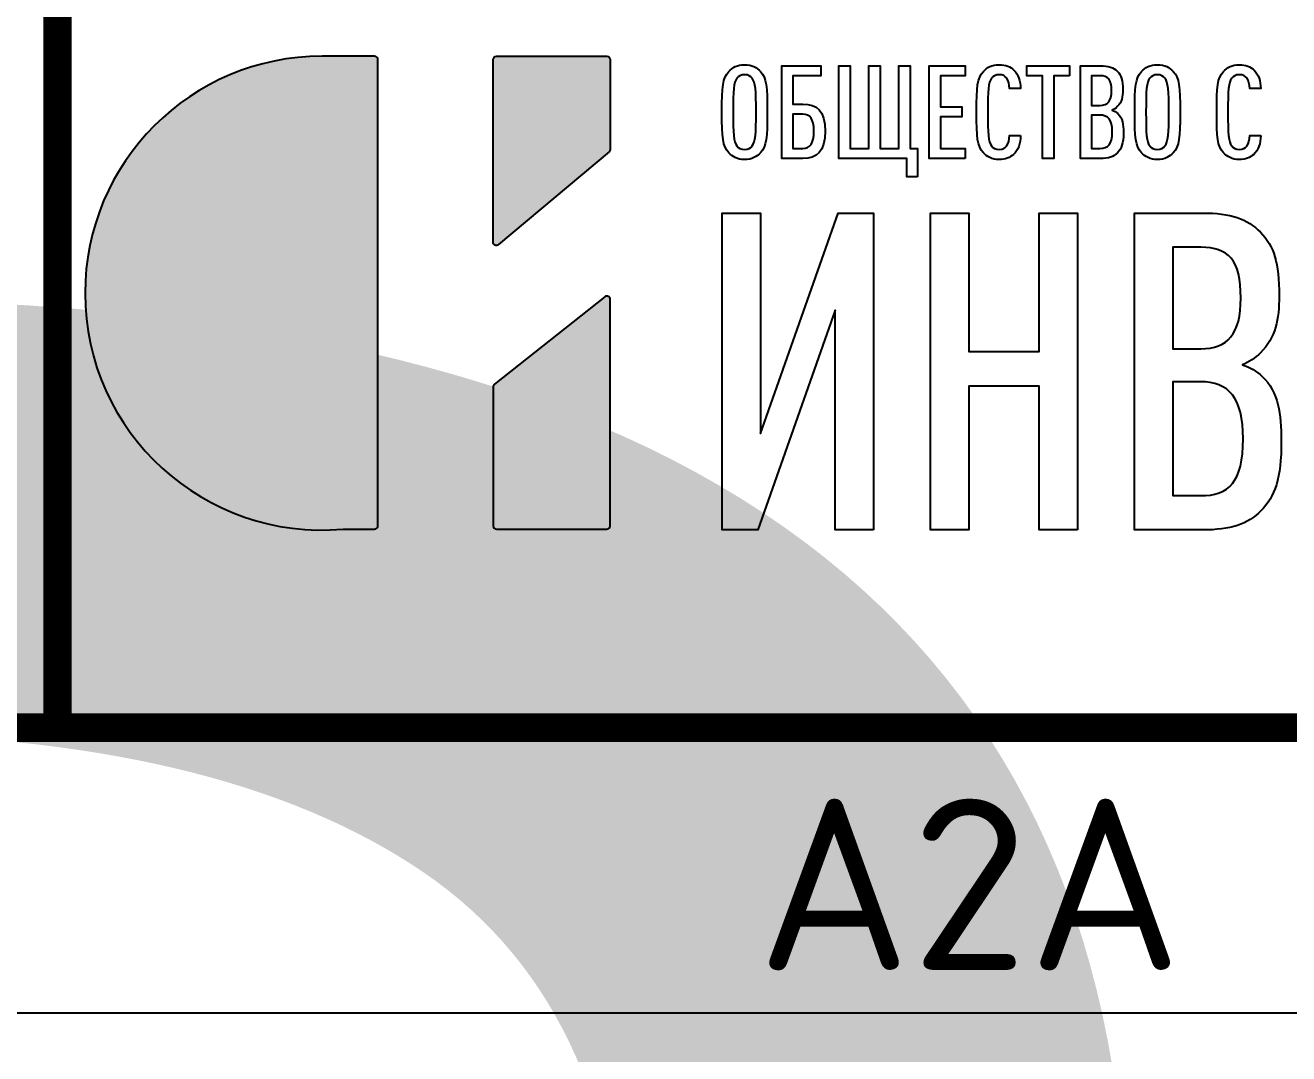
# Model space of a CAD drawing. Header units: millimetres. Extents: x 1990 to 8783, y 397 to 3825.
# Drawn here: x 4046.46 to 4068.59, y 2339.12 to 2357.14 of the extents above; entities that cross this region are included whole.
import ezdxf
from ezdxf.enums import TextEntityAlignment as Align

# ---------------------------------------------------------------- set-up
doc = ezdxf.new("R2018")
doc.units = ezdxf.units.MM
doc.layers.add('layer 1', color=7, linetype='Continuous')
doc.layers.add('Форматы', color=7, linetype='Continuous')
doc.styles.add('-ISOCPEUR-', font='isocpeur.ttf')
doc.styles.get("Standard").update_dxf_attribs({"font": 'arial.ttf'})

# ---------------------------------------------------------------- blocks, each defined once
blk = doc.blocks.new('Лого')
h = blk.add_hatch(color=151)
h.set_gradient(color1=(158, 191, 227), color2=(46, 54, 92), tint=1, name='HEMISPHERICAL')
edge = h.paths.add_edge_path()
edge.add_spline(control_points=[(0.349, 0.4943), (-0.1909, 0.4468), (-0.6571, 0.8707), (-0.6571, 1.4146), (-0.6571, 1.4146), (-0.6571, 1.9249), (-0.2434, 2.3386), (0.2669, 2.3386), (0.2669, 2.3386), (0.2669, 2.3386), (0.4714, 2.3386), (0.4714, 2.3386), (0.4714, 2.3386), (0.4787, 2.3386), (0.4846, 2.3327), (0.4846, 2.3254), (0.4846, 2.3254), (0.4846, 2.3254), (0.4846, 0.5075), (0.4846, 0.5075), (0.4846, 0.5075), (0.4846, 0.5003), (0.4787, 0.4943), (0.4714, 0.4943), (0.4714, 0.4943), (0.4714, 0.4943), (0.3502, 0.4943), (0.3502, 0.4943), (0.3502, 0.4943), (0.3497, 0.4943), (0.3494, 0.4943), (0.349, 0.4943)], knot_values=[0, 0, 0, 0, 0.111111, 0.111111, 0.111111, 0.111121, 0.222222, 0.222222, 0.222222, 0.222232, 0.333333, 0.333333, 0.333333, 0.333344, 0.444444, 0.444444, 0.444444, 0.444455, 0.555556, 0.555556, 0.555556, 0.555566, 0.666667, 0.666667, 0.666667, 0.666677, 0.777778, 0.777778, 0.777778, 0.777788, 1, 1, 1, 1], degree=3, periodic=0)
edge = h.paths.add_edge_path()
edge.add_spline(control_points=[(0.9551, 1.604), (0.9551, 1.604), (1.3853, 1.966), (1.3853, 1.966), (1.3853, 1.966), (1.3884, 1.9686), (1.39, 1.972), (1.39, 1.9761), (1.39, 1.9761), (1.39, 1.9761), (1.39, 2.3254), (1.39, 2.3254), (1.39, 2.3254), (1.39, 2.3327), (1.3841, 2.3386), (1.3768, 2.3386), (1.3768, 2.3386), (1.3768, 2.3386), (0.9466, 2.3386), (0.9466, 2.3386), (0.9466, 2.3386), (0.9393, 2.3386), (0.9334, 2.3327), (0.9334, 2.3254), (0.9334, 2.3254), (0.9334, 2.3254), (0.9334, 1.6141), (0.9334, 1.6141), (0.9334, 1.6141), (0.9334, 1.6089), (0.9363, 1.6044), (0.941, 1.6021), (0.941, 1.6021), (0.9458, 1.5999), (0.9511, 1.6006), (0.9551, 1.604)], knot_values=[0, 0, 0, 0, 0.1, 0.1, 0.1, 0.10001, 0.2, 0.2, 0.2, 0.20001, 0.3, 0.3, 0.3, 0.30001, 0.4, 0.4, 0.4, 0.40001, 0.5, 0.5, 0.5, 0.50001, 0.6, 0.6, 0.6, 0.60001, 0.7, 0.7, 0.7, 0.70001, 0.8, 0.8, 0.8, 0.80001, 1, 1, 1, 1], degree=3, periodic=0)
edge = h.paths.add_edge_path()
edge.add_spline(control_points=[(0.9384, 1.0593), (0.9384, 1.0593), (1.3686, 1.4007), (1.3686, 1.4007), (1.3686, 1.4007), (1.3727, 1.4039), (1.3779, 1.4045), (1.3826, 1.4023), (1.3826, 1.4023), (1.3873, 1.4), (1.39, 1.3956), (1.39, 1.3904), (1.39, 1.3904), (1.39, 1.3904), (1.39, 0.5075), (1.39, 0.5075), (1.39, 0.5075), (1.39, 0.5003), (1.3841, 0.4943), (1.3768, 0.4943), (1.3768, 0.4943), (1.3768, 0.4943), (0.9466, 0.4943), (0.9466, 0.4943), (0.9466, 0.4943), (0.9393, 0.4943), (0.9334, 0.5003), (0.9334, 0.5075), (0.9334, 0.5075), (0.9334, 0.5075), (0.9334, 1.049), (0.9334, 1.049), (0.9334, 1.049), (0.9334, 1.0531), (0.9351, 1.0567), (0.9384, 1.0593)], knot_values=[0, 0, 0, 0, 0.1, 0.1, 0.1, 0.10001, 0.2, 0.2, 0.2, 0.20001, 0.3, 0.3, 0.3, 0.30001, 0.4, 0.4, 0.4, 0.40001, 0.5, 0.5, 0.5, 0.50001, 0.6, 0.6, 0.6, 0.60001, 0.7, 0.7, 0.7, 0.70001, 0.8, 0.8, 0.8, 0.80001, 1, 1, 1, 1], degree=3, periodic=0)
at = {"layer": 'layer 1', "color": 159}
for points, knots in [([(0.349, 0.4943), (-0.1909, 0.4468), (-0.6571, 0.8707), (-0.6571, 1.4146), (-0.6571, 1.4146), (-0.6571, 1.9249), (-0.2434, 2.3386), (0.2669, 2.3386), (0.2669, 2.3386), (0.2669, 2.3386), (0.4714, 2.3386), (0.4714, 2.3386), (0.4714, 2.3386), (0.4787, 2.3386), (0.4846, 2.3327), (0.4846, 2.3254), (0.4846, 2.3254), (0.4846, 2.3254), (0.4846, 0.5075), (0.4846, 0.5075), (0.4846, 0.5075), (0.4846, 0.5003), (0.4787, 0.4943), (0.4714, 0.4943), (0.4714, 0.4943), (0.4714, 0.4943), (0.3502, 0.4943), (0.3502, 0.4943), (0.3502, 0.4943), (0.3497, 0.4943), (0.3494, 0.4943), (0.349, 0.4943)], [0, 0, 0, 0, 0.111111, 0.111111, 0.111111, 0.111111, 0.222222, 0.222222, 0.222222, 0.222222, 0.333333, 0.333333, 0.333333, 0.333333, 0.444444, 0.444444, 0.444444, 0.444444, 0.555556, 0.555556, 0.555556, 0.555556, 0.666667, 0.666667, 0.666667, 0.666667, 0.777778, 0.777778, 0.777778, 0.777778, 1, 1, 1, 1]), ([(0.9551, 1.604), (0.9551, 1.604), (1.3853, 1.966), (1.3853, 1.966), (1.3853, 1.966), (1.3884, 1.9686), (1.39, 1.972), (1.39, 1.9761), (1.39, 1.9761), (1.39, 1.9761), (1.39, 2.3254), (1.39, 2.3254), (1.39, 2.3254), (1.39, 2.3327), (1.3841, 2.3386), (1.3768, 2.3386), (1.3768, 2.3386), (1.3768, 2.3386), (0.9466, 2.3386), (0.9466, 2.3386), (0.9466, 2.3386), (0.9393, 2.3386), (0.9334, 2.3327), (0.9334, 2.3254), (0.9334, 2.3254), (0.9334, 2.3254), (0.9334, 1.6141), (0.9334, 1.6141), (0.9334, 1.6141), (0.9334, 1.6089), (0.9363, 1.6044), (0.941, 1.6021), (0.941, 1.6021), (0.9458, 1.5999), (0.9511, 1.6006), (0.9551, 1.604)], [0, 0, 0, 0, 0.1, 0.1, 0.1, 0.1, 0.2, 0.2, 0.2, 0.2, 0.3, 0.3, 0.3, 0.3, 0.4, 0.4, 0.4, 0.4, 0.5, 0.5, 0.5, 0.5, 0.6, 0.6, 0.6, 0.6, 0.7, 0.7, 0.7, 0.7, 0.8, 0.8, 0.8, 0.8, 1, 1, 1, 1]), ([(2.0023, 2.1207), (2.0023, 2.2208), (1.9992, 2.2533), (1.9759, 2.2792), (1.9759, 2.2792), (1.9616, 2.2949), (1.9423, 2.3056), (1.9139, 2.3056), (1.9139, 2.3056), (1.8854, 2.3056), (1.8661, 2.2949), (1.8519, 2.2792), (1.8519, 2.2792), (1.8286, 2.2533), (1.8255, 2.2208), (1.8255, 2.1207), (1.8255, 2.1207), (1.8255, 2.0206), (1.8286, 1.9881), (1.8519, 1.9622), (1.8519, 1.9622), (1.8661, 1.9465), (1.8854, 1.9358), (1.9139, 1.9358), (1.9139, 1.9358), (1.9423, 1.9358), (1.9616, 1.9465), (1.9759, 1.9622), (1.9759, 1.9622), (1.9992, 1.9881), (2.0023, 2.0206), (2.0023, 2.1207)], [0, 0, 0, 0, 0.111111, 0.111111, 0.111111, 0.111111, 0.222222, 0.222222, 0.222222, 0.222222, 0.333333, 0.333333, 0.333333, 0.333333, 0.444444, 0.444444, 0.444444, 0.444444, 0.555556, 0.555556, 0.555556, 0.555556, 0.666667, 0.666667, 0.666667, 0.666667, 0.777778, 0.777778, 0.777778, 0.777778, 1, 1, 1, 1]), ([(1.9586, 2.1207), (1.9586, 2.0349), (1.956, 2.0059), (1.9433, 1.9886), (1.9433, 1.9886), (1.9372, 1.9805), (1.9281, 1.9749), (1.9139, 1.9749), (1.9139, 1.9749), (1.8997, 1.9749), (1.89, 1.9805), (1.8839, 1.9886), (1.8839, 1.9886), (1.8712, 2.0059), (1.8692, 2.0349), (1.8692, 2.1207), (1.8692, 2.1207), (1.8692, 2.2065), (1.8712, 2.2355), (1.8839, 2.2528), (1.8839, 2.2528), (1.89, 2.2609), (1.8997, 2.2665), (1.9139, 2.2665), (1.9139, 2.2665), (1.9281, 2.2665), (1.9372, 2.2609), (1.9433, 2.2528), (1.9433, 2.2528), (1.956, 2.2355), (1.9586, 2.2065), (1.9586, 2.1207)], [0, 0, 0, 0, 0.111111, 0.111111, 0.111111, 0.111111, 0.222222, 0.222222, 0.222222, 0.222222, 0.333333, 0.333333, 0.333333, 0.333333, 0.444444, 0.444444, 0.444444, 0.444444, 0.555556, 0.555556, 0.555556, 0.555556, 0.666667, 0.666667, 0.666667, 0.666667, 0.777778, 0.777778, 0.777778, 0.777778, 1, 1, 1, 1]), ([(2.2278, 2.046), (2.2278, 2.1263), (2.1958, 2.1522), (2.1409, 2.1522), (2.1409, 2.1522), (2.1409, 2.1522), (2.1023, 2.1522), (2.1023, 2.1522), (2.1023, 2.1522), (2.1023, 2.1522), (2.1023, 2.2624), (2.1023, 2.2624), (2.1023, 2.2624), (2.1023, 2.2624), (2.2115, 2.2624), (2.2115, 2.2624), (2.2115, 2.2624), (2.2115, 2.2624), (2.2115, 2.3015), (2.2115, 2.3015), (2.2115, 2.3015), (2.2115, 2.3015), (2.0586, 2.3015), (2.0586, 2.3015), (2.0586, 2.3015), (2.0586, 2.3015), (2.0586, 1.9399), (2.0586, 1.9399), (2.0586, 1.9399), (2.0586, 1.9399), (2.1409, 1.9399), (2.1409, 1.9399), (2.1409, 1.9399), (2.1953, 1.9399), (2.2278, 1.9663), (2.2278, 2.046)], [0, 0, 0, 0, 0.1, 0.1, 0.1, 0.1, 0.2, 0.2, 0.2, 0.2, 0.3, 0.3, 0.3, 0.3, 0.4, 0.4, 0.4, 0.4, 0.5, 0.5, 0.5, 0.5, 0.6, 0.6, 0.6, 0.6, 0.7, 0.7, 0.7, 0.7, 0.8, 0.8, 0.8, 0.8, 1, 1, 1, 1]), ([(2.5874, 1.8678), (2.5874, 1.8678), (2.5874, 1.979), (2.5874, 1.979), (2.5874, 1.979), (2.5874, 1.979), (2.5589, 1.979), (2.5589, 1.979), (2.5589, 1.979), (2.5589, 1.979), (2.5589, 2.3015), (2.5589, 2.3015), (2.5589, 2.3015), (2.5589, 2.3015), (2.5153, 2.3015), (2.5153, 2.3015), (2.5153, 2.3015), (2.5153, 2.3015), (2.5153, 1.979), (2.5153, 1.979), (2.5153, 1.979), (2.5153, 1.979), (2.4421, 1.979), (2.4421, 1.979), (2.4421, 1.979), (2.4421, 1.979), (2.4421, 2.3015), (2.4421, 2.3015), (2.4421, 2.3015), (2.4421, 2.3015), (2.3984, 2.3015), (2.3984, 2.3015), (2.3984, 2.3015), (2.3984, 2.3015), (2.3984, 1.979), (2.3984, 1.979), (2.3984, 1.979), (2.3984, 1.979), (2.3253, 1.979), (2.3253, 1.979), (2.3253, 1.979), (2.3253, 1.979), (2.3253, 2.3015), (2.3253, 2.3015), (2.3253, 2.3015), (2.3253, 2.3015), (2.2816, 2.3015), (2.2816, 2.3015), (2.2816, 2.3015), (2.2816, 2.3015), (2.2816, 1.9399), (2.2816, 1.9399), (2.2816, 1.9399), (2.2816, 1.9399), (2.5457, 1.9399), (2.5457, 1.9399), (2.5457, 1.9399), (2.5457, 1.9399), (2.5457, 1.8678), (2.5457, 1.8678), (2.5457, 1.8678), (2.5457, 1.8678), (2.5874, 1.8678), (2.5874, 1.8678)], [0, 0, 0, 0, 0.058824, 0.058824, 0.058824, 0.058824, 0.117647, 0.117647, 0.117647, 0.117647, 0.176471, 0.176471, 0.176471, 0.176471, 0.235294, 0.235294, 0.235294, 0.235294, 0.294118, 0.294118, 0.294118, 0.294118, 0.352941, 0.352941, 0.352941, 0.352941, 0.411765, 0.411765, 0.411765, 0.411765, 0.470588, 0.470588, 0.470588, 0.470588, 0.529412, 0.529412, 0.529412, 0.529412, 0.588235, 0.588235, 0.588235, 0.588235, 0.647059, 0.647059, 0.647059, 0.647059, 0.705882, 0.705882, 0.705882, 0.705882, 0.764706, 0.764706, 0.764706, 0.764706, 0.823529, 0.823529, 0.823529, 0.823529, 0.882353, 0.882353, 0.882353, 0.882353, 1, 1, 1, 1]), ([(2.7733, 1.9399), (2.7733, 1.9399), (2.7733, 1.979), (2.7733, 1.979), (2.7733, 1.979), (2.7733, 1.979), (2.6773, 1.979), (2.6773, 1.979), (2.6773, 1.979), (2.6773, 1.979), (2.6773, 2.1019), (2.6773, 2.1019), (2.6773, 2.1019), (2.6773, 2.1019), (2.7601, 2.1019), (2.7601, 2.1019), (2.7601, 2.1019), (2.7601, 2.1019), (2.7601, 2.141), (2.7601, 2.141), (2.7601, 2.141), (2.7601, 2.141), (2.6773, 2.141), (2.6773, 2.141), (2.6773, 2.141), (2.6773, 2.141), (2.6773, 2.2624), (2.6773, 2.2624), (2.6773, 2.2624), (2.6773, 2.2624), (2.7733, 2.2624), (2.7733, 2.2624), (2.7733, 2.2624), (2.7733, 2.2624), (2.7733, 2.3015), (2.7733, 2.3015), (2.7733, 2.3015), (2.7733, 2.3015), (2.6336, 2.3015), (2.6336, 2.3015), (2.6336, 2.3015), (2.6336, 2.3015), (2.6336, 1.9399), (2.6336, 1.9399), (2.6336, 1.9399), (2.6336, 1.9399), (2.7733, 1.9399), (2.7733, 1.9399)], [0, 0, 0, 0, 0.076923, 0.076923, 0.076923, 0.076923, 0.153846, 0.153846, 0.153846, 0.153846, 0.230769, 0.230769, 0.230769, 0.230769, 0.307692, 0.307692, 0.307692, 0.307692, 0.384615, 0.384615, 0.384615, 0.384615, 0.461538, 0.461538, 0.461538, 0.461538, 0.538462, 0.538462, 0.538462, 0.538462, 0.615385, 0.615385, 0.615385, 0.615385, 0.692308, 0.692308, 0.692308, 0.692308, 0.769231, 0.769231, 0.769231, 0.769231, 0.846154, 0.846154, 0.846154, 0.846154, 1, 1, 1, 1]), ([(2.9897, 2.0293), (2.9897, 2.0293), (2.9465, 2.0293), (2.9465, 2.0293), (2.9465, 2.0293), (2.946, 2.014), (2.9429, 1.9983), (2.9348, 1.9876), (2.9348, 1.9876), (2.9292, 1.9805), (2.9201, 1.9749), (2.9064, 1.9749), (2.9064, 1.9749), (2.8921, 1.9749), (2.8825, 1.9805), (2.8764, 1.9886), (2.8764, 1.9886), (2.8637, 2.0059), (2.8617, 2.0349), (2.8617, 2.1207), (2.8617, 2.1207), (2.8617, 2.2065), (2.8637, 2.2355), (2.8764, 2.2528), (2.8764, 2.2528), (2.8825, 2.2609), (2.8921, 2.2665), (2.9064, 2.2665), (2.9064, 2.2665), (2.9201, 2.2665), (2.9292, 2.2609), (2.9348, 2.2538), (2.9348, 2.2538), (2.9434, 2.2431), (2.946, 2.2279), (2.9465, 2.2126), (2.9465, 2.2126), (2.9465, 2.2126), (2.9897, 2.2126), (2.9897, 2.2126), (2.9897, 2.2126), (2.9891, 2.2421), (2.9805, 2.268), (2.9638, 2.2843), (2.9638, 2.2843), (2.9495, 2.298), (2.9318, 2.3056), (2.9064, 2.3056), (2.9064, 2.3056), (2.8779, 2.3056), (2.8581, 2.2949), (2.8444, 2.2792), (2.8444, 2.2792), (2.8205, 2.2517), (2.818, 2.2208), (2.818, 2.1207), (2.818, 2.1207), (2.818, 2.0206), (2.8205, 1.9897), (2.8444, 1.9622), (2.8444, 1.9622), (2.8581, 1.9465), (2.8779, 1.9358), (2.9064, 1.9358), (2.9064, 1.9358), (2.9302, 1.9358), (2.948, 1.9429), (2.9622, 1.9556), (2.9622, 1.9556), (2.98, 1.9719), (2.9891, 1.9988), (2.9897, 2.0293)], [0, 0, 0, 0, 0.052632, 0.052632, 0.052632, 0.052632, 0.105263, 0.105263, 0.105263, 0.105263, 0.157895, 0.157895, 0.157895, 0.157895, 0.210526, 0.210526, 0.210526, 0.210526, 0.263158, 0.263158, 0.263158, 0.263158, 0.315789, 0.315789, 0.315789, 0.315789, 0.368421, 0.368421, 0.368421, 0.368421, 0.421053, 0.421053, 0.421053, 0.421053, 0.473684, 0.473684, 0.473684, 0.473684, 0.526316, 0.526316, 0.526316, 0.526316, 0.578947, 0.578947, 0.578947, 0.578947, 0.631579, 0.631579, 0.631579, 0.631579, 0.684211, 0.684211, 0.684211, 0.684211, 0.736842, 0.736842, 0.736842, 0.736842, 0.789474, 0.789474, 0.789474, 0.789474, 0.842105, 0.842105, 0.842105, 0.842105, 0.894737, 0.894737, 0.894737, 0.894737, 1, 1, 1, 1]), ([(3.1796, 2.2624), (3.1796, 2.2624), (3.1796, 2.3015), (3.1796, 2.3015), (3.1796, 2.3015), (3.1796, 2.3015), (3.0145, 2.3015), (3.0145, 2.3015), (3.0145, 2.3015), (3.0145, 2.3015), (3.0145, 2.2624), (3.0145, 2.2624), (3.0145, 2.2624), (3.0145, 2.2624), (3.0755, 2.2624), (3.0755, 2.2624), (3.0755, 2.2624), (3.0755, 2.2624), (3.0755, 1.9399), (3.0755, 1.9399), (3.0755, 1.9399), (3.0755, 1.9399), (3.1192, 1.9399), (3.1192, 1.9399), (3.1192, 1.9399), (3.1192, 1.9399), (3.1192, 2.2624), (3.1192, 2.2624), (3.1192, 2.2624), (3.1192, 2.2624), (3.1796, 2.2624), (3.1796, 2.2624)], [0, 0, 0, 0, 0.111111, 0.111111, 0.111111, 0.111111, 0.222222, 0.222222, 0.222222, 0.222222, 0.333333, 0.333333, 0.333333, 0.333333, 0.444444, 0.444444, 0.444444, 0.444444, 0.555556, 0.555556, 0.555556, 0.555556, 0.666667, 0.666667, 0.666667, 0.666667, 0.777778, 0.777778, 0.777778, 0.777778, 1, 1, 1, 1]), ([(3.3904, 2.0415), (3.3904, 2.0725), (3.3874, 2.0968), (3.3686, 2.1151), (3.3686, 2.1151), (3.3625, 2.1207), (3.3543, 2.1258), (3.3462, 2.1283), (3.3462, 2.1283), (3.3533, 2.1314), (3.3604, 2.1359), (3.3665, 2.142), (3.3665, 2.142), (3.3843, 2.1593), (3.3879, 2.1806), (3.3879, 2.2065), (3.3879, 2.2065), (3.3879, 2.2457), (3.3823, 2.2634), (3.3665, 2.2797), (3.3665, 2.2797), (3.3518, 2.2949), (3.3325, 2.3015), (3.3005, 2.3015), (3.3005, 2.3015), (3.3005, 2.3015), (3.2228, 2.3015), (3.2228, 2.3015), (3.2228, 2.3015), (3.2228, 2.3015), (3.2228, 1.9399), (3.2228, 1.9399), (3.2228, 1.9399), (3.2228, 1.9399), (3.3005, 1.9399), (3.3005, 1.9399), (3.3005, 1.9399), (3.3325, 1.9399), (3.3523, 1.9465), (3.367, 1.9617), (3.367, 1.9617), (3.3833, 1.9785), (3.3904, 1.9978), (3.3904, 2.0415)], [0, 0, 0, 0, 0.083333, 0.083333, 0.083333, 0.083333, 0.166667, 0.166667, 0.166667, 0.166667, 0.25, 0.25, 0.25, 0.25, 0.333333, 0.333333, 0.333333, 0.333333, 0.416667, 0.416667, 0.416667, 0.416667, 0.5, 0.5, 0.5, 0.5, 0.583333, 0.583333, 0.583333, 0.583333, 0.666667, 0.666667, 0.666667, 0.666667, 0.75, 0.75, 0.75, 0.75, 0.833333, 0.833333, 0.833333, 0.833333, 1, 1, 1, 1]), ([(3.6114, 2.1207), (3.6114, 2.2208), (3.6083, 2.2533), (3.5849, 2.2792), (3.5849, 2.2792), (3.5707, 2.2949), (3.5514, 2.3056), (3.523, 2.3056), (3.523, 2.3056), (3.4945, 2.3056), (3.4752, 2.2949), (3.461, 2.2792), (3.461, 2.2792), (3.4376, 2.2533), (3.4346, 2.2208), (3.4346, 2.1207), (3.4346, 2.1207), (3.4346, 2.0206), (3.4376, 1.9881), (3.461, 1.9622), (3.461, 1.9622), (3.4752, 1.9465), (3.4945, 1.9358), (3.523, 1.9358), (3.523, 1.9358), (3.5514, 1.9358), (3.5707, 1.9465), (3.5849, 1.9622), (3.5849, 1.9622), (3.6083, 1.9881), (3.6114, 2.0206), (3.6114, 2.1207)], [0, 0, 0, 0, 0.111111, 0.111111, 0.111111, 0.111111, 0.222222, 0.222222, 0.222222, 0.222222, 0.333333, 0.333333, 0.333333, 0.333333, 0.444444, 0.444444, 0.444444, 0.444444, 0.555556, 0.555556, 0.555556, 0.555556, 0.666667, 0.666667, 0.666667, 0.666667, 0.777778, 0.777778, 0.777778, 0.777778, 1, 1, 1, 1]), ([(3.5677, 2.1207), (3.5677, 2.0349), (3.5651, 2.0059), (3.5524, 1.9886), (3.5524, 1.9886), (3.5463, 1.9805), (3.5372, 1.9749), (3.523, 1.9749), (3.523, 1.9749), (3.5088, 1.9749), (3.4991, 1.9805), (3.493, 1.9886), (3.493, 1.9886), (3.4803, 2.0059), (3.4783, 2.0349), (3.4783, 2.1207), (3.4783, 2.1207), (3.4783, 2.2065), (3.4803, 2.2355), (3.493, 2.2528), (3.493, 2.2528), (3.4991, 2.2609), (3.5088, 2.2665), (3.523, 2.2665), (3.523, 2.2665), (3.5372, 2.2665), (3.5463, 2.2609), (3.5524, 2.2528), (3.5524, 2.2528), (3.5651, 2.2355), (3.5677, 2.2065), (3.5677, 2.1207)], [0, 0, 0, 0, 0.111111, 0.111111, 0.111111, 0.111111, 0.222222, 0.222222, 0.222222, 0.222222, 0.333333, 0.333333, 0.333333, 0.333333, 0.444444, 0.444444, 0.444444, 0.444444, 0.555556, 0.555556, 0.555556, 0.555556, 0.666667, 0.666667, 0.666667, 0.666667, 0.777778, 0.777778, 0.777778, 0.777778, 1, 1, 1, 1]), ([(3.9258, 2.0293), (3.9258, 2.0293), (3.8826, 2.0293), (3.8826, 2.0293), (3.8826, 2.0293), (3.8821, 2.014), (3.879, 1.9983), (3.8709, 1.9876), (3.8709, 1.9876), (3.8653, 1.9805), (3.8562, 1.9749), (3.8425, 1.9749), (3.8425, 1.9749), (3.8282, 1.9749), (3.8186, 1.9805), (3.8125, 1.9886), (3.8125, 1.9886), (3.7998, 2.0059), (3.7978, 2.0349), (3.7978, 2.1207), (3.7978, 2.1207), (3.7978, 2.2065), (3.7998, 2.2355), (3.8125, 2.2528), (3.8125, 2.2528), (3.8186, 2.2609), (3.8282, 2.2665), (3.8425, 2.2665), (3.8425, 2.2665), (3.8562, 2.2665), (3.8653, 2.2609), (3.8709, 2.2538), (3.8709, 2.2538), (3.8795, 2.2431), (3.8821, 2.2279), (3.8826, 2.2126), (3.8826, 2.2126), (3.8826, 2.2126), (3.9258, 2.2126), (3.9258, 2.2126), (3.9258, 2.2126), (3.9252, 2.2421), (3.9166, 2.268), (3.8999, 2.2843), (3.8999, 2.2843), (3.8856, 2.298), (3.8679, 2.3056), (3.8425, 2.3056), (3.8425, 2.3056), (3.814, 2.3056), (3.7942, 2.2949), (3.7805, 2.2792), (3.7805, 2.2792), (3.7566, 2.2517), (3.7541, 2.2208), (3.7541, 2.1207), (3.7541, 2.1207), (3.7541, 2.0206), (3.7566, 1.9897), (3.7805, 1.9622), (3.7805, 1.9622), (3.7942, 1.9465), (3.814, 1.9358), (3.8425, 1.9358), (3.8425, 1.9358), (3.8663, 1.9358), (3.8841, 1.9429), (3.8983, 1.9556), (3.8983, 1.9556), (3.9161, 1.9719), (3.9252, 1.9988), (3.9258, 2.0293)], [0, 0, 0, 0, 0.052632, 0.052632, 0.052632, 0.052632, 0.105263, 0.105263, 0.105263, 0.105263, 0.157895, 0.157895, 0.157895, 0.157895, 0.210526, 0.210526, 0.210526, 0.210526, 0.263158, 0.263158, 0.263158, 0.263158, 0.315789, 0.315789, 0.315789, 0.315789, 0.368421, 0.368421, 0.368421, 0.368421, 0.421053, 0.421053, 0.421053, 0.421053, 0.473684, 0.473684, 0.473684, 0.473684, 0.526316, 0.526316, 0.526316, 0.526316, 0.578947, 0.578947, 0.578947, 0.578947, 0.631579, 0.631579, 0.631579, 0.631579, 0.684211, 0.684211, 0.684211, 0.684211, 0.736842, 0.736842, 0.736842, 0.736842, 0.789474, 0.789474, 0.789474, 0.789474, 0.842105, 0.842105, 0.842105, 0.842105, 0.894737, 0.894737, 0.894737, 0.894737, 1, 1, 1, 1]), ([(3.3442, 2.2045), (3.3442, 2.1634), (3.3295, 2.1466), (3.2985, 2.1466), (3.2985, 2.1466), (3.2985, 2.1466), (3.2665, 2.1466), (3.2665, 2.1466), (3.2665, 2.1466), (3.2665, 2.1466), (3.2665, 2.2624), (3.2665, 2.2624), (3.2665, 2.2624), (3.2665, 2.2624), (3.2985, 2.2624), (3.2985, 2.2624), (3.2985, 2.2624), (3.33, 2.2624), (3.3442, 2.2482), (3.3442, 2.2045)], [0, 0, 0, 0, 0.166667, 0.166667, 0.166667, 0.166667, 0.333333, 0.333333, 0.333333, 0.333333, 0.5, 0.5, 0.5, 0.5, 0.666667, 0.666667, 0.666667, 0.666667, 1, 1, 1, 1]), ([(2.1841, 2.046), (2.1841, 1.9973), (2.1689, 1.979), (2.1404, 1.979), (2.1404, 1.979), (2.1404, 1.979), (2.1023, 1.979), (2.1023, 1.979), (2.1023, 1.979), (2.1023, 1.979), (2.1023, 2.1126), (2.1023, 2.1126), (2.1023, 2.1126), (2.1023, 2.1126), (2.1404, 2.1126), (2.1404, 2.1126), (2.1404, 2.1126), (2.1689, 2.1126), (2.1841, 2.0948), (2.1841, 2.046)], [0, 0, 0, 0, 0.166667, 0.166667, 0.166667, 0.166667, 0.333333, 0.333333, 0.333333, 0.333333, 0.5, 0.5, 0.5, 0.5, 0.666667, 0.666667, 0.666667, 0.666667, 1, 1, 1, 1]), ([(3.3467, 2.044), (3.3467, 1.9942), (3.331, 1.979), (3.298, 1.979), (3.298, 1.979), (3.298, 1.979), (3.2665, 1.979), (3.2665, 1.979), (3.2665, 1.979), (3.2665, 1.979), (3.2665, 2.109), (3.2665, 2.109), (3.2665, 2.109), (3.2665, 2.109), (3.298, 2.109), (3.298, 2.109), (3.298, 2.109), (3.3305, 2.109), (3.3467, 2.0907), (3.3467, 2.044)], [0, 0, 0, 0, 0.166667, 0.166667, 0.166667, 0.166667, 0.333333, 0.333333, 0.333333, 0.333333, 0.5, 0.5, 0.5, 0.5, 0.666667, 0.666667, 0.666667, 0.666667, 1, 1, 1, 1]), ([(2.416, 0.4914), (2.416, 0.4914), (2.416, 1.7272), (2.416, 1.7272), (2.416, 1.7272), (2.416, 1.7272), (2.2789, 1.7272), (2.2789, 1.7272), (2.2789, 1.7272), (2.2789, 1.7272), (1.9752, 0.8681), (1.9752, 0.8681), (1.9752, 0.8681), (1.9752, 0.8681), (1.9752, 1.7272), (1.9752, 1.7272), (1.9752, 1.7272), (1.9752, 1.7272), (1.826, 1.7272), (1.826, 1.7272), (1.826, 1.7272), (1.826, 1.7272), (1.826, 0.4914), (1.826, 0.4914), (1.826, 0.4914), (1.826, 0.4914), (1.9648, 0.4914), (1.9648, 0.4914), (1.9648, 0.4914), (1.9648, 0.4914), (2.2668, 1.3488), (2.2668, 1.3488), (2.2668, 1.3488), (2.2668, 1.3488), (2.2668, 0.4914), (2.2668, 0.4914), (2.2668, 0.4914), (2.2668, 0.4914), (2.416, 0.4914), (2.416, 0.4914)], [0, 0, 0, 0, 0.090909, 0.090909, 0.090909, 0.090909, 0.181818, 0.181818, 0.181818, 0.181818, 0.272727, 0.272727, 0.272727, 0.272727, 0.363636, 0.363636, 0.363636, 0.363636, 0.454545, 0.454545, 0.454545, 0.454545, 0.545455, 0.545455, 0.545455, 0.545455, 0.636364, 0.636364, 0.636364, 0.636364, 0.727273, 0.727273, 0.727273, 0.727273, 0.818182, 0.818182, 0.818182, 0.818182, 1, 1, 1, 1]), ([(3.211, 0.4914), (3.211, 0.4914), (3.211, 1.7272), (3.211, 1.7272), (3.211, 1.7272), (3.211, 1.7272), (3.0617, 1.7272), (3.0617, 1.7272), (3.0617, 1.7272), (3.0617, 1.7272), (3.0617, 1.1874), (3.0617, 1.1874), (3.0617, 1.1874), (3.0617, 1.1874), (2.7875, 1.1874), (2.7875, 1.1874), (2.7875, 1.1874), (2.7875, 1.1874), (2.7875, 1.7272), (2.7875, 1.7272), (2.7875, 1.7272), (2.7875, 1.7272), (2.6382, 1.7272), (2.6382, 1.7272), (2.6382, 1.7272), (2.6382, 1.7272), (2.6382, 0.4914), (2.6382, 0.4914), (2.6382, 0.4914), (2.6382, 0.4914), (2.7875, 0.4914), (2.7875, 0.4914), (2.7875, 0.4914), (2.7875, 0.4914), (2.7875, 1.052), (2.7875, 1.052), (2.7875, 1.052), (2.7875, 1.052), (3.0617, 1.052), (3.0617, 1.052), (3.0617, 1.052), (3.0617, 1.052), (3.0617, 0.4914), (3.0617, 0.4914), (3.0617, 0.4914), (3.0617, 0.4914), (3.211, 0.4914), (3.211, 0.4914)], [0, 0, 0, 0, 0.076923, 0.076923, 0.076923, 0.076923, 0.153846, 0.153846, 0.153846, 0.153846, 0.230769, 0.230769, 0.230769, 0.230769, 0.307692, 0.307692, 0.307692, 0.307692, 0.384615, 0.384615, 0.384615, 0.384615, 0.461538, 0.461538, 0.461538, 0.461538, 0.538462, 0.538462, 0.538462, 0.538462, 0.615385, 0.615385, 0.615385, 0.615385, 0.692308, 0.692308, 0.692308, 0.692308, 0.769231, 0.769231, 0.769231, 0.769231, 0.846154, 0.846154, 0.846154, 0.846154, 1, 1, 1, 1]), ([(4.0059, 0.8385), (4.0059, 0.9444), (3.9954, 1.0277), (3.9312, 1.0902), (3.9312, 1.0902), (3.9104, 1.1093), (3.8826, 1.1267), (3.8549, 1.1353), (3.8549, 1.1353), (3.8792, 1.1457), (3.9035, 1.1614), (3.9243, 1.1822), (3.9243, 1.1822), (3.985, 1.2412), (3.9972, 1.3141), (3.9972, 1.4026), (3.9972, 1.4026), (3.9972, 1.5363), (3.9781, 1.597), (3.9243, 1.6525), (3.9243, 1.6525), (3.8739, 1.7046), (3.808, 1.7272), (3.6987, 1.7272), (3.6987, 1.7272), (3.6987, 1.7272), (3.4331, 1.7272), (3.4331, 1.7272), (3.4331, 1.7272), (3.4331, 1.7272), (3.4331, 0.4914), (3.4331, 0.4914), (3.4331, 0.4914), (3.4331, 0.4914), (3.6987, 0.4914), (3.6987, 0.4914), (3.6987, 0.4914), (3.808, 0.4914), (3.8757, 0.514), (3.926, 0.5661), (3.926, 0.5661), (3.9816, 0.6233), (4.0059, 0.6893), (4.0059, 0.8385)], [0, 0, 0, 0, 0.083333, 0.083333, 0.083333, 0.083333, 0.166667, 0.166667, 0.166667, 0.166667, 0.25, 0.25, 0.25, 0.25, 0.333333, 0.333333, 0.333333, 0.333333, 0.416667, 0.416667, 0.416667, 0.416667, 0.5, 0.5, 0.5, 0.5, 0.583333, 0.583333, 0.583333, 0.583333, 0.666667, 0.666667, 0.666667, 0.666667, 0.75, 0.75, 0.75, 0.75, 0.833333, 0.833333, 0.833333, 0.833333, 1, 1, 1, 1]), ([(3.8479, 1.3957), (3.8479, 1.2551), (3.7976, 1.1978), (3.6917, 1.1978), (3.6917, 1.1978), (3.6917, 1.1978), (3.5824, 1.1978), (3.5824, 1.1978), (3.5824, 1.1978), (3.5824, 1.1978), (3.5824, 1.5935), (3.5824, 1.5935), (3.5824, 1.5935), (3.5824, 1.5935), (3.6917, 1.5935), (3.6917, 1.5935), (3.6917, 1.5935), (3.7993, 1.5935), (3.8479, 1.5449), (3.8479, 1.3957)], [0, 0, 0, 0, 0.166667, 0.166667, 0.166667, 0.166667, 0.333333, 0.333333, 0.333333, 0.333333, 0.5, 0.5, 0.5, 0.5, 0.666667, 0.666667, 0.666667, 0.666667, 1, 1, 1, 1]), ([(0.9384, 1.0593), (0.9384, 1.0593), (1.3686, 1.4007), (1.3686, 1.4007), (1.3686, 1.4007), (1.3727, 1.4039), (1.3779, 1.4045), (1.3826, 1.4023), (1.3826, 1.4023), (1.3873, 1.4), (1.39, 1.3956), (1.39, 1.3904), (1.39, 1.3904), (1.39, 1.3904), (1.39, 0.5075), (1.39, 0.5075), (1.39, 0.5075), (1.39, 0.5003), (1.3841, 0.4943), (1.3768, 0.4943), (1.3768, 0.4943), (1.3768, 0.4943), (0.9466, 0.4943), (0.9466, 0.4943), (0.9466, 0.4943), (0.9393, 0.4943), (0.9334, 0.5003), (0.9334, 0.5075), (0.9334, 0.5075), (0.9334, 0.5075), (0.9334, 1.049), (0.9334, 1.049), (0.9334, 1.049), (0.9334, 1.0531), (0.9351, 1.0567), (0.9384, 1.0593)], [0, 0, 0, 0, 0.1, 0.1, 0.1, 0.1, 0.2, 0.2, 0.2, 0.2, 0.3, 0.3, 0.3, 0.3, 0.4, 0.4, 0.4, 0.4, 0.5, 0.5, 0.5, 0.5, 0.6, 0.6, 0.6, 0.6, 0.7, 0.7, 0.7, 0.7, 0.8, 0.8, 0.8, 0.8, 1, 1, 1, 1]), ([(3.8566, 0.8472), (3.8566, 0.6771), (3.8028, 0.6251), (3.69, 0.6251), (3.69, 0.6251), (3.69, 0.6251), (3.5824, 0.6251), (3.5824, 0.6251), (3.5824, 0.6251), (3.5824, 0.6251), (3.5824, 1.0694), (3.5824, 1.0694), (3.5824, 1.0694), (3.5824, 1.0694), (3.69, 1.0694), (3.69, 1.0694), (3.69, 1.0694), (3.8011, 1.0694), (3.8566, 1.0069), (3.8566, 0.8472)], [0, 0, 0, 0, 0.166667, 0.166667, 0.166667, 0.166667, 0.333333, 0.333333, 0.333333, 0.333333, 0.5, 0.5, 0.5, 0.5, 0.666667, 0.666667, 0.666667, 0.666667, 1, 1, 1, 1])]:
    blk.add_open_spline(points, degree=3, knots=knots, dxfattribs=at)
blk = doc.blocks.new('*U369')
blk.add_lwpolyline([(0, 123), (594, 123), (594, -297), (0, -297)], close=True)
at = {"const_width": 0.5}
blk.add_lwpolyline([(20, 118), (589, 118), (589, -292), (20, -292)], close=True, dxfattribs=at)
blk.add_lwpolyline([(539, -262), (539, -292)], dxfattribs=at)
at = {"xscale": 4.492609629394886, "yscale": 4.492609629394886, "zscale": 4.492609629394886}
blk.add_blockref('Лого', (542.434, -290.745), dxfattribs=at)
blk.add_attdef('РАЗРАБОТАЛ', text='', height=2.5).set_placement((424.501, -264.224), align=Align.MIDDLE_LEFT)
at = {"flags": 8}
for tag, height, p in [('ДАТА', 2.5, (464.074, -264.402)), ('ЛИСТ', 3, (560.388, -271.915)), ('ЛИСТОВ', 3, (577.888, -271.915))]:
    blk.add_attdef(tag, text='', height=height, dxfattribs=at).set_placement(p, align=Align.MIDDLE_CENTER)
blk.add_attdef('ПРОВЕРИЛ', (424.749, -270.729), '', height=2.5)
at = {"lineweight": 30, "flags": 104}
for tag, p in [('ТЕПЛОВЫЕ_СЕТИ', (504, -269.5)), ('ИМЯ_ЧЕРТЕЖА', (504, -284.5))]:
    blk.add_attdef(tag, text='', height=3, dxfattribs=at).set_placement(p, align=Align.MIDDLE_CENTER)
at = {"style": '-ISOCPEUR-', "flags": 8}
blk.add_attdef('ФОРМАТ', text='', height=3, dxfattribs=at).set_placement((554.972, -294.745), align=Align.MIDDLE_CENTER)

msp = doc.modelspace()

# ---------------------------------------------------------------- block references
at = {"layer": 'Форматы'}
ref = msp.add_blockref('*U369', (3508.029, 2636.836), dxfattribs=at)
lines = msp.add_mtext('Врезка на ж.д. №7\\P (М1:50)', dxfattribs={"layer": '0', "insert": (4012.029, 2352.336), "char_height": 70, "attachment_point": 1})
ref.add_attrib('ИМЯ_ЧЕРТЕЖА', '', (4012.029, 2352.336), dxfattribs={"flags": 104}).embed_mtext(lines)
lines = msp.add_mtext('Тепломеханические решения тепловых сетей', dxfattribs={"layer": '0', "insert": (4012.029, 2367.336), "char_height": 70, "attachment_point": 1})
ref.add_attrib('ТЕПЛОВЫЕ_СЕТИ', '', (4012.029, 2367.336), dxfattribs={"flags": 104}).embed_mtext(lines)
ref.add_attrib('ФОРМАТ', 'А2А', dxfattribs={"layer": '0', "height": 3, "style": '-ISOCPEUR-'}).set_placement((4063.001, 2342.091), align=Align.MIDDLE_CENTER)

doc.saveas('drawing.dxf')
